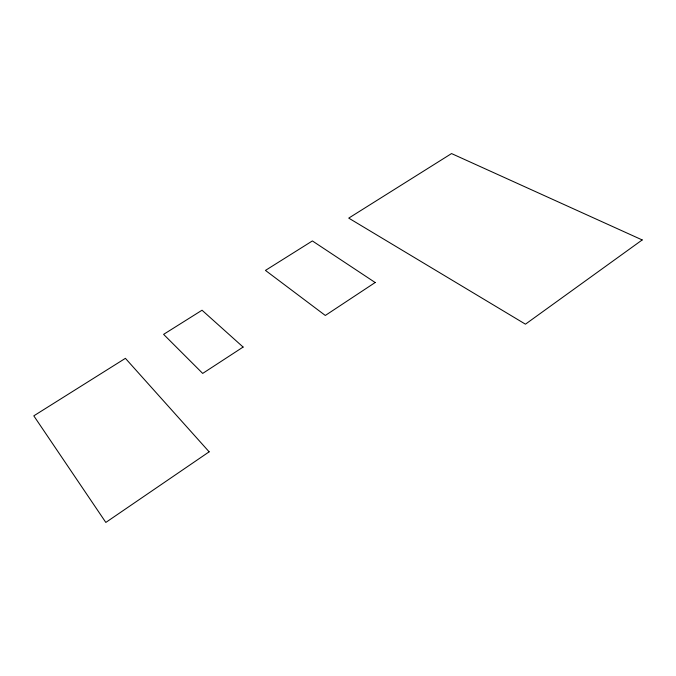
<?xml version="1.0" encoding="UTF-8"?>
<svg xmlns="http://www.w3.org/2000/svg" width="676" height="676" viewBox="0 0 676 676"><rect width="100%" height="100%" fill="white"/><g stroke="black" fill="none" stroke-linecap="round" stroke-linejoin="round"><path stroke-width="1.01" d="M642.2 239.938L525.446 324.184L348.731 218.12L451.534 153.57L642.2 239.938M209.146 451.822L105.828 522.43L33.8 415.85L125.406 358.339L209.146 451.822M375.172 282.517L325.317 315.464L265.448 270.408L312.388 240.935L375.172 282.517M243.115 347.058L202.69 373.422L163.6 334.358L202.031 310.225L243.115 347.058"/></g></svg>
